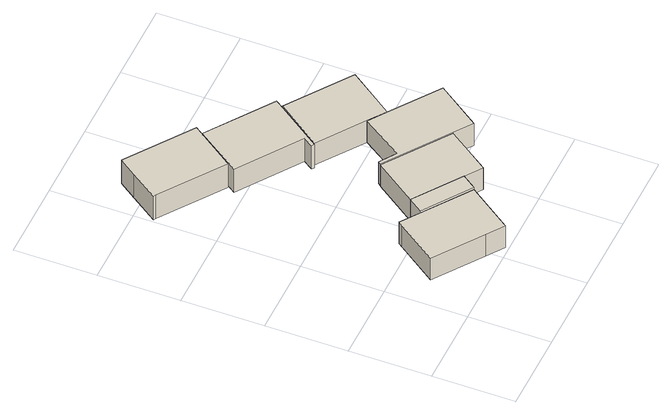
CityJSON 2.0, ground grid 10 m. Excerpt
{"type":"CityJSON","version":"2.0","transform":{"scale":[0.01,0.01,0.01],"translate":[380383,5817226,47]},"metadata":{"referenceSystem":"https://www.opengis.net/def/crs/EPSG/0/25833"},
"CityObjects":{
"building1":{"type":"Building","attributes":{"Gemeindeschluessel":"11000004","BezugspunktDach":"2200","function":"31001_1021","measuredHeight":3.31,"storeysAboveGround":1},"address":[{"country":"Germany","locality":"Berlin","thoroughfareNumber":"17 (4)","thoroughfareName":"Teufelsseechaussee"}],"geometry":[{"type":"Solid","lod":"1","boundaries":[[[[0,1,2,3,4,5,6]],[[7,8,9,10,11,12,13]],[[7,13,6,5]],[[8,7,5,4]],[[9,8,4,3]],[[10,9,3,2]],[[11,10,2,1]],[[12,11,1,0]],[[13,12,0,6]]]]}]},
"building2":{"type":"Building","attributes":{"Gemeindeschluessel":"11000004","BezugspunktDach":"2200","function":"51009_1610","measuredHeight":3.37,"storeysAboveGround":0},"address":[{"country":"Germany","locality":"Berlin"}],"geometry":[{"type":"Solid","lod":"1","boundaries":[[[[14,15,16,17]],[[18,19,20,21]],[[18,21,17,16]],[[19,18,16,15]],[[20,19,15,14]],[[21,20,14,17]]]]}]},
"building3":{"type":"Building","attributes":{"Gemeindeschluessel":"11000004","BezugspunktDach":"2200","function":"31001_1021","measuredHeight":3.64,"storeysAboveGround":1},"address":[{"country":"Germany","locality":"Berlin","thoroughfareNumber":"17 (9)","thoroughfareName":"Teufelsseechaussee"}],"geometry":[{"type":"Solid","lod":"1","boundaries":[[[[22,23,24,25,26,27,28]],[[29,30,31,32,33,34,35]],[[29,35,28,27]],[[30,29,27,26]],[[31,30,26,25]],[[32,31,25,24]],[[33,32,24,23]],[[34,33,23,22]],[[35,34,22,28]]]]}]},
"building4":{"type":"Building","attributes":{"Gemeindeschluessel":"11000004","BezugspunktDach":"2200","function":"31001_1021","measuredHeight":3.36,"storeysAboveGround":1},"address":[{"country":"Germany","locality":"Berlin","thoroughfareNumber":"17 (5)","thoroughfareName":"Teufelsseechaussee"}],"geometry":[{"type":"Solid","lod":"1","boundaries":[[[[36,37,38,39,40]],[[41,42,43,19,18]],[[41,18,40,39]],[[42,41,39,38]],[[43,42,38,37]],[[19,43,37,36]],[[18,19,36,40]]]]}]},
"building5":{"type":"Building","attributes":{"Gemeindeschluessel":"11000004","BezugspunktDach":"2200","function":"31001_1021","measuredHeight":3.59,"storeysAboveGround":1},"address":[{"country":"Germany","locality":"Berlin","thoroughfareNumber":"17 (8)","thoroughfareName":"Teufelsseechaussee"}],"geometry":[{"type":"Solid","lod":"1","boundaries":[[[[44,45,46,47,48,49,50,51]],[[52,53,54,55,56,57,58,59]],[[52,59,51,50]],[[53,52,50,49]],[[54,53,49,48]],[[55,54,48,47]],[[56,55,47,46]],[[57,56,46,45]],[[58,57,45,44]],[[59,58,44,51]]]]}]},
"building6":{"type":"Building","attributes":{"Gemeindeschluessel":"11000004","BezugspunktDach":"2200","function":"31001_1021","measuredHeight":3.35,"storeysAboveGround":1},"address":[{"country":"Germany","locality":"Berlin","thoroughfareNumber":"17 (6)","thoroughfareName":"Teufelsseechaussee"}],"geometry":[{"type":"Solid","lod":"1","boundaries":[[[[60,61,62,63,64,65,66,67]],[[68,69,70,71,72,73,74,75]],[[68,75,67,66]],[[69,68,66,65]],[[70,69,65,64]],[[71,70,64,63]],[[72,71,63,62]],[[73,72,62,61]],[[74,73,61,60]],[[75,74,60,67]]]]}]},
"building7":{"type":"Building","attributes":{"Gemeindeschluessel":"11000004","BezugspunktDach":"2200","function":"31001_1021","measuredHeight":3.39,"storeysAboveGround":1},"address":[{"country":"Germany","locality":"Berlin","thoroughfareNumber":"17 (7)","thoroughfareName":"Teufelsseechaussee"}],"geometry":[{"type":"Solid","lod":"1","boundaries":[[[[76,77,78,79,80]],[[81,82,83,84,85]],[[81,85,80,79]],[[82,81,79,78]],[[83,82,78,77]],[[84,83,77,76]],[[85,84,76,80]]]]}]}
},
"vertices":[
[932,181,378],[1136,36,378],[1520,577,378],[958,976,378],[732,1136,378],[693,1083,378],[348,596,378],[693,1083,47],[732,1136,47],[958,976,47],[1520,577,47],[1136,36,47],[932,181,47],[348,596,47],
[1520,577,411],[1640,746,411],[1078,1145,411],[958,976,411],[1078,1145,74],[1640,746,74],[1520,577,74],[958,976,74],
[68,3754,381],[824,3219,381],[1132,3653,381],[1206,3757,381],[420,4316,381],[269,4102,381],[38,3775,381],[269,4102,17],[420,4316,17],[1206,3757,17],[1132,3653,17],[824,3219,17],[68,3754,17],[38,3775,17],
[1640,746,410],[1842,603,410],[2208,1118,410],[1444,1660,410],[1078,1145,410],[1444,1660,74],[2208,1118,74],[1842,603,74],
[1499,2590,404],[1419,2475,404],[1451,2453,404],[1843,3005,404],[1910,3100,404],[1132,3653,404],[824,3219,404],[751,3116,404],[824,3219,45],[1132,3653,45],[1910,3100,45],[1843,3005,45],[1451,2453,45],[1419,2475,45],[1499,2590,45],[751,3116,45],
[2208,1118,419],[2425,963,419],[2802,1493,419],[2215,1910,419],[2005,2059,419],[1666,1561,419],[1468,1695,419],[1444,1660,419],[1468,1695,84],[1666,1561,84],[2005,2059,84],[2215,1910,84],[2802,1493,84],[2425,963,84],[2208,1118,84],[1444,1660,84],
[2005,2059,425],[2215,1910,425],[2607,2462,425],[1843,3005,425],[1451,2453,425],[1843,3005,86],[2607,2462,86],[2215,1910,86],[2005,2059,86],[1451,2453,86]
]}
